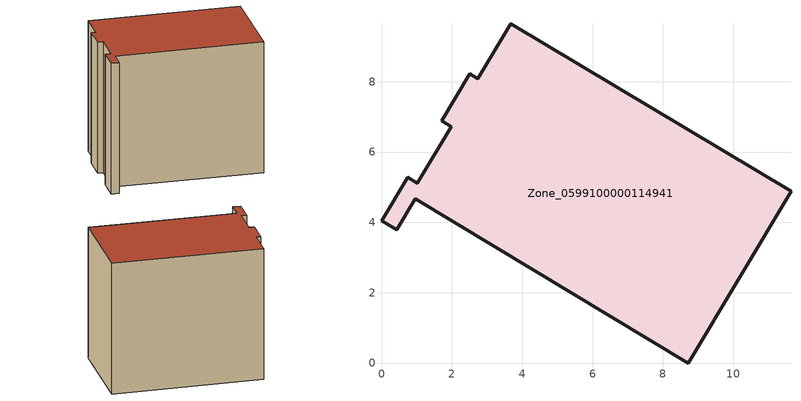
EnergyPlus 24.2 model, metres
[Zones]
Zone_0599100000114941
 floor ground (C_G): 11.64,4.88 8.72,0 0.96,4.67 0.43,3.79 0,4.05 0.74,5.28 1.02,5.11 1.99,6.72 1.71,6.89 2.51,8.22 2.74,8.08 3.68,9.64 z0
 wall outside (C_F): 2.74,8.08 2.51,8.22 1.71,6.89 1.99,6.72 1.02,5.11 0.74,5.28 0,4.05 0.43,3.79 0.96,4.67 8.72,0 11.64,4.88 3.68,9.64 2.74,8.08 z0:8.38
 roof outside (C_R): 11.64,4.88 3.68,9.64 2.74,8.08 2.51,8.22 1.71,6.89 1.99,6.72 1.02,5.11 0.74,5.28 0,4.05 0.43,3.79 0.96,4.67 8.72,0 z8.38
[BUILDING]
Pand.0599100000114941: North Axis=0; Terrain=City; Loads Convergence Tolerance Value=0.04; Temperature Convergence Tolerance Value=0.4; Solar Distribution=FullExterior; Maximum Number of Warmup Days=25; Minimum Number of Warmup Days=1
[Site:Location]
Rotterdam.The.Hague.AP_ZH_NLD Design_Conditions: Latitude=51.96; Longitude=4.45; Time Zone=1; Elevation=-4.5
[SITE:GROUNDTEMPERATURE:BUILDINGSURFACE]
18, 18, 18, 18, 18, 18, 18, 18, 18, 18, 18, 18
[MATERIAL] Thermal Absorptance=0.9; Solar Absorptance=0.7; Visible Absorptance=0.7
Name | Roughness | Thickness | Conductivity | Density | Specific Heat
G.TC.1975-1991 | MediumSmooth | 0.15 | 0.288461 | 540 | 1210
F.TC.1975-1991 | Rough | 0.3 | 0.230769 | 1920 | 840
R.TC.1975-1991 | MediumRough | 0.2 | 0.153846 | 1500 | 1000
[CONSTRUCTION]
C_G: G.TC.1975-1991
C_F: F.TC.1975-1991
C_R: R.TC.1975-1991
[ZONE]
Zone_0599100000114941: Type=1; Multiplier=1; Ceiling Height=Autocalculate; Volume=Autocalculate; Floor Area=autocalculate; Part of Total Floor Area=Yes
[ZONEINFILTRATION:DESIGNFLOWRATE]
Infil_Zone_0599100000114941: Zone or ZoneList or Space or SpaceList=Zone_0599100000114941; Schedule=AlwaysOn; Design Flow Rate Calculation Method=Flow/Area; Flow Rate per Floor Area=0.003; Constant Term Coefficient=1; Temperature Term Coefficient=0; Velocity Term Coefficient=0; Velocity Squared Term Coefficient=0
[HVACTEMPLATE:ZONE:IDEALLOADSAIRSYSTEM]
Zone_0599100000114941: Maximum Heating Supply Air Temperature=50; Minimum Cooling Supply Air Temperature=13; Maximum Heating Supply Air Humidity Ratio=0.0156; Minimum Cooling Supply Air Humidity Ratio=0.0077; Heating Limit=NoLimit; Cooling Limit=NoLimit; Dehumidification Control Type=ConstantSensibleHeatRatio; Cooling Sensible Heat Ratio=0.7; Dehumidification Setpoint=60; Humidification Control Type=None; Humidification Setpoint=30; Outdoor Air Method=None; Outdoor Air Flow Rate per Person=0.00944; Outdoor Air Flow Rate per Zone Floor Area=0; Outdoor Air Flow Rate per Zone=0; Demand Controlled Ventilation Type=None; Outdoor Air Economizer Type=NoEconomizer; Heat Recovery Type=None; Sensible Heat Recovery Effectiveness=0.7; Latent Heat Recovery Effectiveness=0.65
[ZONECONTROL:THERMOSTAT]
ThermostatControl_Zone_0599100000114941: Zone or ZoneList=Zone_0599100000114941; Control Type Schedule=DualSetpointControlType; Control 1=Thermostat_Zone_0599100000114941; Temperature Difference Between Cutout And Setpoint=0
[THERMOSTATSETPOINT:DUALSETPOINT]
Thermostat_Zone_0599100000114941: Heating Setpoint Temperature Schedule=HeatingSetpoint_Zone_0599100000114941; Cooling Setpoint Temperature Schedule=CoolingSetpoint_Zone_0599100000114941
[SCHEDULE:COMPACT]
HeatingSetpoint_Zone_0599100000114941: Through: 12/31, For: AllDays, Until: 24:00, 21
CoolingSetpoint_Zone_0599100000114941: Through: 12/31, For: AllDays, Until: 24:00, 24
DualSetpointControlType: Through: 12/31, For: AllDays, Until: 24:00, 4
AlwaysOn: Through: 12/31, For: AllDays, Until: 24:00, 1
